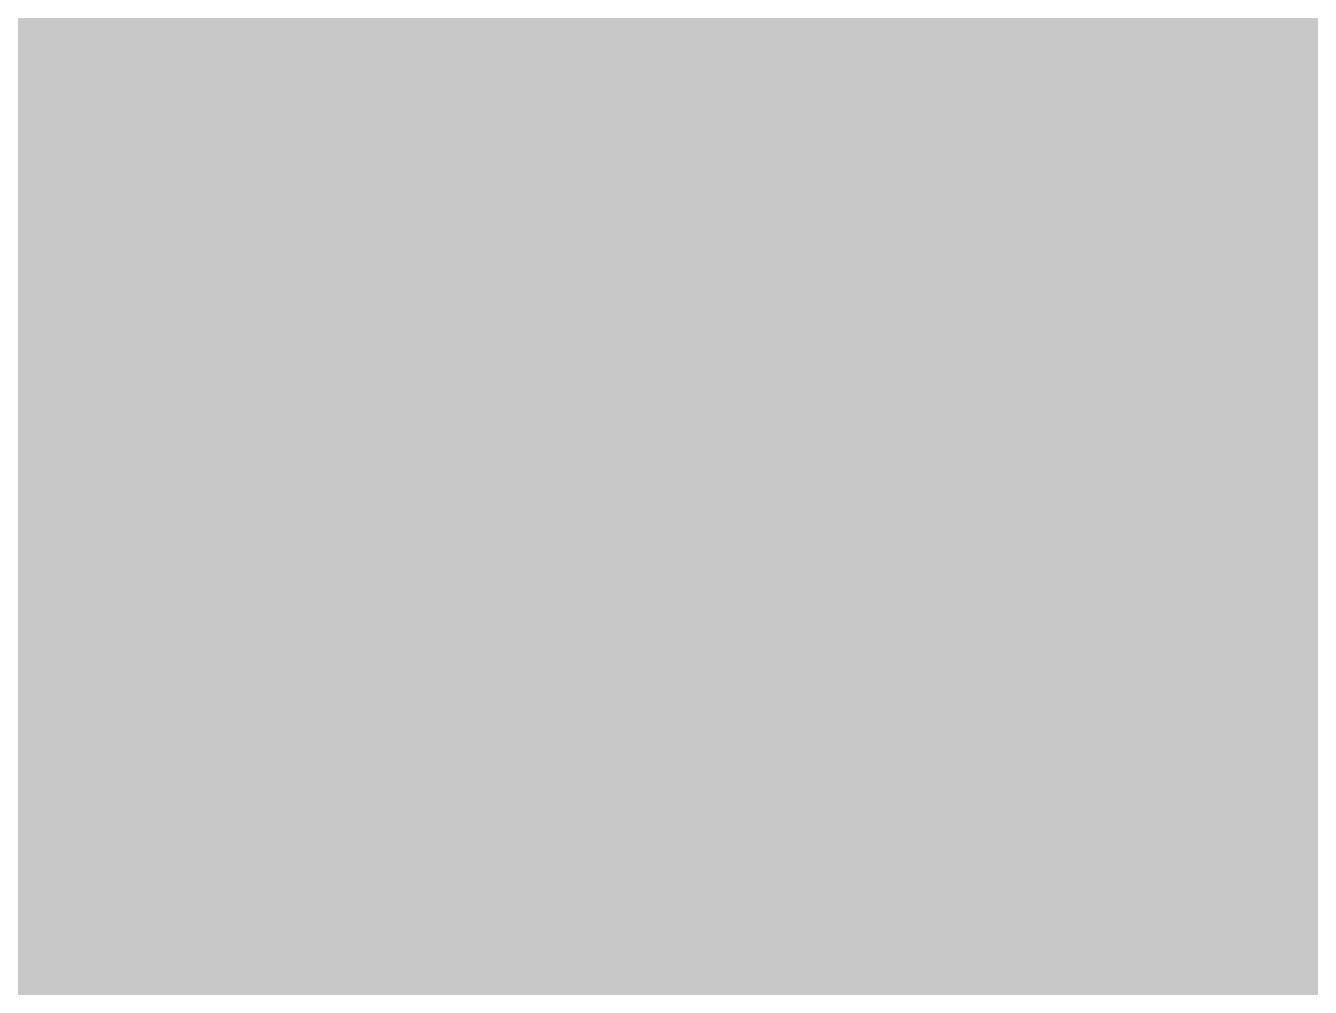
# Model space of a CAD drawing. Header units: millimetres. Extents: x -61 to 56, y -72 to 70.
# Drawn here: x -9.444593 to -9.441716, y -1.783874 to -1.78172 of the extents above; entities that cross this region are included whole.
import ezdxf

# ---------------------------------------------------------------- set-up
doc = ezdxf.new("R2010")
doc.units = ezdxf.units.MM
doc.header["$MEASUREMENT"] = 0
for name, color, linetype, true_color in [('02GND', 7, 'Continuous', 0x999966), ('03POWER', 7, 'Continuous', 0x008000), ('Bottom-Layer', 7, 'Continuous', 0x0000ff), ('Top-Layer', 7, 'Continuous', 0xff0000)]:
    doc.layers.add(name, color=color, linetype=linetype, true_color=true_color)

msp = doc.modelspace()

# ---------------------------------------------------------------- hatches: boundary and pattern name
at = {"layer": '02GND'}
msp.add_hatch(color=256, dxfattribs=at).paths.add_polyline_path([(-49.6419583, 52.1532588), (49.6419583, 52.1532588), (49.6419583, -62.1419837), (-49.6419583, -62.1419837)])
at = {"layer": '03POWER'}
msp.add_hatch(color=256, dxfattribs=at).paths.add_polyline_path([(48.4989561, -56.0415951), (48.581114, -56.3479195), (48.8055345, -56.5720178), (49.1119766, -56.6537357), (49.4181826, -56.5711378), (49.6419583, -56.3463957), (49.6419583, -62.1419837), (44.1921971, -62.1419837), (44.3927106, -61.9566289), (44.4926755, -61.7025243), (44.4722004, -61.4302324), (45.189121, -61.7036079), (45.9497618, -61.8042802), (46.7131159, -61.7268217), (47.4380302, -61.4754085), (48.0854238, -61.0635944), (48.6203951, -60.5135808), (49.0141033, -59.8550194), (49.2453232, -59.1234138), (49.3015895, -58.3582057), (49.1798689, -57.6006482), (48.8867233, -56.8915819), (48.4379567, -56.2692333), (47.8577624, -55.7671538), (47.1774192, -55.4124109), (46.4336051, -55.2241293), (45.6664199, -55.2124594), (44.9172233, -55.3780302), (44.2264051, -55.7119158), (43.6312081, -56.196116), (43.1637199, -56.8045271), (42.8491432, -57.5043491), (42.7044372, -58.2578539), (42.7374031, -59.0244193), (42.9462637, -59.7627191), (43.3197591, -60.4329507), (43.8377538, -60.9989815), (-43.361778, -60.9989815), (-43.6207014, -61.0564376), (-43.8310192, -61.2180202), (-43.9532502, -61.4533968), (-43.964449, -61.7183819), (-43.8625133, -61.9632321), (-43.6665786, -62.1419837), (-49.6419583, -62.1419837), (-49.6419583, -56.5819126), (-49.4334558, -56.7974983), (-49.1475714, -56.8881656), (-48.8529314, -56.8321501), (-49.1622281, -57.5411887), (-49.2982119, -58.302706), (-49.2534311, -59.0749721), (-49.0303396, -59.815668), (-48.6411624, -60.4842048), (-48.1072259, -61.0439476), (-47.4577889, -61.4642235), (-46.7284396, -61.722002), (-45.959145, -61.8031573), (-45.1920615, -61.7032422), (-44.4692238, -61.4277318), (-43.8302424, -60.9917237), (-43.3101325, -60.4191105), (-42.9373952, -59.7412705), (-42.7324559, -58.9953481), (-42.706545, -58.2222189), (-42.8610825, -57.4642489), (-43.1875997, -56.7629739), (-43.6682043, -56.1568225), (-44.2765596, -55.6790108), (-44.979329, -55.3557223), (-45.7380017, -55.2046726), (-46.5110036, -55.2341389), (-47.2559755, -55.4425066), (-47.9320941, -55.8183575), (-48.5023092, -56.3410955), (-48.4997949, -56.3091477), (-48.4989561, -56.277112), (-48.4989561, 51.3149632), (-19.4026195, 51.3149632), (-19.6294871, 51.143735), (-19.7545655, 50.888503), (-19.7508881, 50.6042945), (-19.6192479, 50.3523841), (-19.3880259, 50.1870831), (-19.6577762, 49.9771564), (-19.7729144, 49.6553216), (-19.6975413, 49.3219249), (-19.4551577, 49.0809175), (-19.6839097, 48.8582871), (-19.7694843, 48.5507669), (-19.6886125, 48.2419765), (-19.4632845, 48.0158813), (-19.1547709, 47.9339603), (-18.8469615, 48.0184891), (-18.6235549, 48.246483), (-18.545299, 48.5559466), (-18.6334729, 48.8627317), (-18.8641006, 49.0834183), (-18.6249696, 49.3242577), (-18.5508892, 49.6554666), (-18.6646315, 49.9752321), (-18.9312324, 50.1852588), (-18.6980504, 50.3494408), (-18.5645585, 50.6014517), (-18.55973, 50.8865942), (-18.684613, 51.1429803), (-18.9121024, 51.3149632), (48.4255411, 51.3149632), (48.4989561, 51.2415482)])
at = {"layer": 'Bottom-Layer'}
msp.add_hatch(color=256, dxfattribs=at).paths.add_polyline_path([(-49.6419583, -62.1419837), (-49.6419583, 52.1532588), (49.6419583, 52.1532588), (49.6419583, -62.1419837)])
at = {"layer": 'Top-Layer'}
msp.add_hatch(color=256, dxfattribs=at).paths.add_polyline_path([(-49.6419583, -62.1419837), (-49.6419583, 52.1532588), (49.6419583, 52.1532588), (49.6419583, -62.1419837)])

# ---------------------------------------------------------------- linework, layer by layer
at = {"layer": '02GND', "const_width": 0.0508001}
msp.add_lwpolyline([(-10.2176657, -1.207874), (-10.1356544, -1.5139446), (-9.9115951, -1.7380039), (-9.6055245, -1.8200152), (-9.2994539, -1.7380039), (-9.0753947, -1.5139446), (-8.9933833, -1.207874), (-9.0753947, -0.9018034), (-9.2994539, -0.6777442), (-9.6055245, -0.5957328), (-9.9115951, -0.6777442), (-10.1356544, -0.9018034)], close=True, dxfattribs=at)
at = {"layer": '03POWER', "const_width": 0.0508001}
msp.add_lwpolyline([(-10.2176657, -1.207874), (-10.1356544, -1.5139446), (-9.9115951, -1.7380039), (-9.6055245, -1.8200152), (-9.2994539, -1.7380039), (-9.0753947, -1.5139446), (-8.9933833, -1.207874), (-9.0753947, -0.9018034), (-9.2994539, -0.6777442), (-9.6055245, -0.5957328), (-9.9115951, -0.6777442), (-10.1356544, -0.9018034)], close=True, dxfattribs=at)
at = {"layer": 'Bottom-Layer', "const_width": 0.0508001}
msp.add_lwpolyline([(5.0833956, -1.6434798), (-7.7682758, -1.6434798), (-8.5289649, -0.8827886), (-8.6781158, -0.7831289), (-8.8540513, -0.7481331), (-9.2013523, -0.7481331), (-9.5151524, -0.6024405), (-9.8578204, -0.6501432), (-10.1198967, -0.8760034), (-10.2176657, -1.207874), (-10.1198967, -1.5397446), (-9.8578204, -1.7656048), (-9.5151524, -1.8133076), (-9.2013523, -1.6676149), (-9.1510972, -1.6676149), (-9.379697, -1.91548), (-9.4423648, -2.246792), (-9.3200863, -2.5610258), (-9.6388953, -2.6562184), (-9.8608195, -2.9041104), (-9.9202969, -3.2314683), (-9.7997564, -3.5415824), (-10.4468487, -3.5415824)], dxfattribs=at)
at = {"layer": 'Top-Layer', "const_width": 0.0508001}
msp.add_lwpolyline([(-16.0733054, 19.8638524), (-10.0652654, 13.8558124), (-10.0652654, -0.8037018), (-10.1986779, -1.0565928), (-10.2026808, -1.3424892), (-10.0764009, -1.5990163), (-9.847389, -1.770207), (-9.565609, -1.8187125), (-9.2925375, -1.73395), (-9.2925375, -1.7863102), (-9.4237336, -2.0307108), (-9.4335912, -2.3079236), (-9.3200863, -2.5610258), (-9.6109228, -2.6394977), (-9.8291149, -2.8471897), (-9.9218237, -3.1338058), (-11.1997527, -4.4117348), (-41.2325451, -4.4117348)], dxfattribs=at)

doc.saveas('drawing.dxf')
